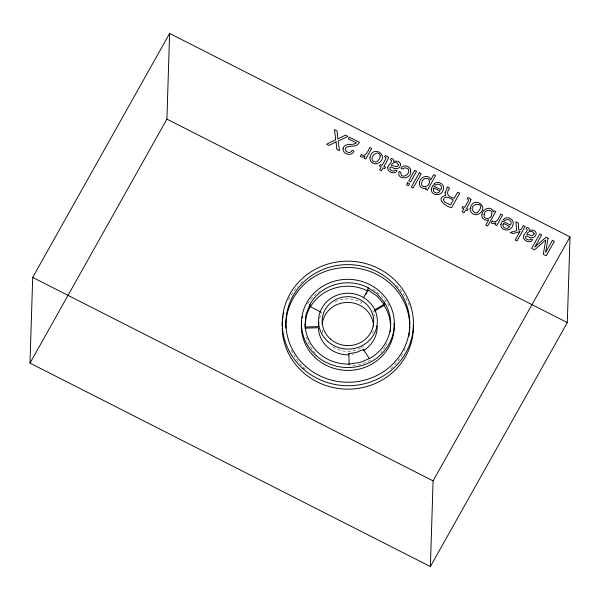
<?xml version="1.0" encoding="UTF-8"?>
<svg xmlns="http://www.w3.org/2000/svg" width="600" height="600" viewBox="0 0 600 600"><rect width="100%" height="100%" fill="white"/><g stroke="black" fill="none" stroke-linecap="round" stroke-linejoin="round"><path stroke-width="0.45" stroke-dasharray="3 2.25" d="M319.478 318.502L321.832 312.532M360.712 303.788L361.567 302.257A29.407 27.922 1.8 0 0 332.91 302.722M372.697 312.157L374.212 311.257M370.478 360.278L360.308 364.642L350.197 366.218M352.147 354.255L353.827 353.993M373.222 330.668A25.763 24.457 1.8 0 1 372.36 334.207M363.48 346.298A25.763 24.457 1.8 0 1 361.41 347.655M360.69 348.067A25.763 24.457 1.8 0 1 331.447 345.757M322.86 333.067A25.763 24.457 1.8 0 1 322.147 329.46M373.657 313.733A29.407 27.922 1.8 0 1 375.877 318.795M386.79 343.702A42.818 40.65 1.8 0 1 385.56 346.08M385.118 346.845A42.818 40.65 1.8 0 1 380.903 352.71M315.322 353.303A42.818 40.65 1.8 0 1 305.88 335.197M288.57 299.85A65.595 62.273 1.8 0 1 297.9 286.245M301.11 282.945A65.595 62.273 1.8 0 1 302.468 281.685M396.495 285.345A65.595 62.273 1.8 0 1 410.205 308.01M405.278 348.36A61.95 58.815 1.8 0 1 402.908 353.295M402.465 354.09A61.95 58.815 1.8 0 1 390.397 369.112M305.52 369.18A61.95 58.815 1.8 0 1 290.452 348.413M307.665 303.915A46.463 44.115 1.8 0 1 319.335 291.33M372.817 289.215A46.463 44.115 1.8 0 1 389.452 306.93"/><path stroke-width="0.9" d="M30 363.105L32.693 277.41L169.605 33.435L570 236.895L567.308 322.59L430.395 566.565L30 363.105L166.913 119.123L169.605 33.435M305.093 326.123L306.075 316.447L309.998 306.517L310.065 304.23A42.818 40.65 1.8 0 1 367.972 287.61L377.07 293.798L384.18 302.01L384.075 305.445A42.818 40.65 1.8 0 1 390.548 325.59M369.465 358.733L363.375 349.455L356.385 352.455L348.817 353.632L348.78 354.78A29.407 27.922 1.8 0 1 318.368 327.75L304.972 328.147M363.375 349.455L363.337 350.595A29.407 27.922 1.8 0 0 377.145 325.987M363.405 297.907L367.905 289.897L367.972 287.61M430.395 566.565L433.088 480.877L570 236.895M318.87 322.072L318.405 326.603L305.002 327.007M310.065 304.23L306.15 314.16L305.077 324.72A42.818 40.65 1.8 0 0 349.358 364.072L360.375 362.355L370.553 357.99A42.818 40.65 1.8 0 0 384.18 302.01M366.067 294.248L366.968 292.642M477.33 212.558C489.69 199.493 463.912 204.007 474.99 212.858A2.873 2.73 1.8 0 0 477.33 212.558M374.25 310.118L384.105 304.298L377.002 296.085L367.905 289.897M374.97 310.815L384.075 305.445M166.913 119.123L567.308 322.59M309.998 306.517L321.045 312.135M32.693 277.41L433.088 480.877M348.817 353.632L349.147 364.778M322.17 323.985A25.763 24.457 1.8 0 1 348.795 302.43A25.763 24.457 1.8 0 1 373.507 326.1M390.555 328.237A42.818 40.65 1.8 0 1 390.278 331.793M310.403 306.892A42.818 40.65 1.8 0 1 367.868 291.038M413.31 324.907A65.595 62.273 1.8 0 1 350.04 389.115A65.595 62.273 1.8 0 1 282.21 328.83M282.173 326.13A65.595 62.273 1.8 0 1 282.39 321.593M282.57 319.785A65.595 62.273 1.8 0 1 283.103 316.185M283.455 314.407A65.595 62.273 1.8 0 1 283.853 312.653M409.388 332.587A61.95 58.815 1.8 0 1 408.87 336.188M285.87 328.147A61.95 58.815 1.8 0 1 345.623 267.51A61.95 58.815 1.8 0 1 409.688 324.442M409.725 326.243A61.95 58.815 1.8 0 1 409.56 330.772M394.103 323.145A46.463 44.115 1.8 0 1 349.388 370.388A46.463 44.115 1.8 0 1 301.32 325.92M301.365 324.142A46.463 44.115 1.8 0 1 301.688 320.587M302.13 317.955A46.463 44.115 1.8 0 1 302.513 316.23M431.295 189.12C430.905 196.26 441.967 196.417 443.235 189.833C445.785 184.29 437.25 179.632 433.65 184.26L435.48 185.197C438.248 182.19 443.662 186.195 440.842 189.712L432.713 185.58L431.295 189.12M500.895 224.483C500.505 231.63 511.56 231.78 512.827 225.195C515.385 219.653 506.85 215.002 503.243 219.63L505.08 220.56C507.847 217.56 513.263 221.565 510.442 225.075L502.305 220.942L500.895 224.483M343.065 148.68C342.413 154.403 351.885 156.84 353.985 151.208L352.095 150.24C350.445 155.273 342.263 150.795 346.507 147.09C350.73 145.178 356.978 147.683 359.445 142.312L349.26 137.137L348.322 138.81L356.423 142.928C352.612 146.1 344.257 142.058 343.065 148.68M369.915 157.65C369.457 160.387 371.595 162.885 374.145 163.567A5.19 4.928 1.8 0 0 377.655 163.455C390.998 156.757 372.99 143.422 369.915 157.65M470.19 208.605C469.725 211.343 471.87 213.833 474.42 214.522A5.19 4.928 1.8 0 0 477.923 214.41C491.272 207.712 473.265 194.377 470.19 208.605M388.305 157.575L387.847 159.458L383.94 166.425L385.44 167.19L384.63 168.63L383.13 167.865L381.48 170.805L379.59 169.845L381.24 166.913L379.47 166.012L380.28 164.565L382.05 165.465L385.905 158.602L385.928 157.665L384.592 156.885L385.373 155.49L387.893 156.757L388.305 157.575M470.873 199.538L470.423 201.42L466.507 208.388L468.015 209.145L467.205 210.593L465.697 209.827L464.055 212.767L462.165 211.808L463.815 208.868L462.045 207.968L462.855 206.528L464.625 207.428L468.48 200.558L468.495 199.62L467.16 198.847L467.947 197.452L470.467 198.72L470.873 199.538M445.013 192.81L445.793 195.308C434.662 198.105 445.74 206.782 451.59 207.683L459.69 193.252L457.627 192.202L454.155 198.39C447.683 196.635 445.582 193.59 449.572 188.115L447.045 186.825L447.03 188.37L445.013 192.81M380.303 155.812L379.507 159.007L377.055 161.602A2.873 2.73 1.8 0 1 374.715 161.903C367.103 159.623 377.782 147.825 380.303 155.812M484.185 214.56C482.835 220.05 491.362 219.54 491.662 214.68C493.77 208.635 484.185 208.845 484.185 214.56M419.408 182.738C418.463 186.51 422.94 189.75 426.293 187.95L425.513 189.345L427.32 190.26L435.555 175.597L433.688 174.653L430.673 180.023C428.94 173.25 419.685 177 419.408 182.738M410.722 170.947C411.9 179.663 396.037 180.465 399.15 171.465L400.965 172.387C399.862 179.205 409.905 175.635 408.6 170.235A2.595 2.46 1.8 0 0 407.655 168.45L404.768 167.76L402.795 169.125L400.98 168.21L402.548 166.672A4.312 4.095 1.8 0 1 405.158 165.855C407.925 165.87 410.82 167.977 410.722 170.947M481.92 214.538C480.96 218.257 485.385 221.49 488.73 219.892L485.79 225.127L487.605 226.05L495.728 211.567L494.01 210.69L493.252 212.04C491.85 205.118 482.183 208.725 481.92 214.538M433.447 189.09C432.405 192.877 438.457 194.558 440.002 191.093L433.838 187.958L433.447 189.09M503.048 224.452C501.998 228.248 508.058 229.928 509.603 226.455L503.438 223.32L503.048 224.452M387.728 167.692C387.195 171.953 394.928 175.035 397.058 170.82L395.31 169.935C394.035 172.035 391.132 170.812 389.97 169.23L390.03 167.58L391.05 166.785C400.838 173.843 405.082 159.023 393.45 161.385L393.675 160.252L392.64 158.895L391.252 158.415L390.525 159.72C394.11 161.04 387.36 165.45 387.728 167.692M523.395 236.632C522.862 240.892 530.588 243.975 532.717 239.752L530.977 238.875C529.695 240.975 526.793 239.752 525.638 238.17L525.697 236.513L526.717 235.718C536.498 242.782 540.75 227.962 529.118 230.325L529.335 229.192L528.3 227.827L526.92 227.355L526.185 228.66C529.77 229.98 523.02 234.39 523.395 236.632M443.58 199.29C443.025 202.92 448.522 203.228 450.472 204.952L453.24 200.025C450.765 198.735 445.065 194.528 443.58 199.29M548.062 238.163L545.61 252.555L552.382 240.36L554.355 241.358L546.255 255.788L543.3 254.288L545.775 239.865L534.585 249.855L531.668 248.37L539.76 233.94L541.717 234.938L534.847 247.087L546.023 237.127L548.062 238.163M429.442 181.507C429.975 187.267 419.918 189.007 421.785 182.34C422.175 178.11 429.368 176.325 429.442 181.507M398.445 164.85C397.455 168.458 393.63 165.315 391.32 165.39C391.882 161.828 397.732 161.295 398.445 164.85M534.105 233.79C533.123 237.39 529.29 234.255 526.987 234.33C527.543 230.767 533.393 230.228 534.105 233.79M361.29 154.613L360.248 156.48L361.965 157.178L364.995 156.322L363.975 158.137L365.745 159.038L371.655 148.515L369.788 147.57C368.325 150.36 365.722 157.718 361.29 154.613M407.662 182.79L406.537 184.792L408.435 185.752L409.56 183.75L407.662 182.79M414.638 170.363L408.765 180.833L410.655 181.792L416.535 171.322L414.638 170.363M419.332 172.748L411.232 187.178L413.1 188.123L421.2 173.692L419.332 172.748M492.24 221.153L491.19 223.02L492.915 223.718L495.945 222.862L494.925 224.678L496.695 225.577L502.597 215.062L500.737 214.11C499.275 216.907 496.673 224.257 492.24 221.153M519.923 231.638L515.22 240.015L517.013 240.93L525.112 226.5L523.312 225.585L521.1 229.538L518.775 230.093L518.287 223.035L515.91 221.82L516.697 230.685L510.24 232.462L512.625 233.67L519.923 231.638M336.06 141.877L329.108 145.44L326.655 144.195L335.707 139.755L334.5 129.637L337.058 130.942L337.837 138.96L345.382 135.165L347.865 136.433L338.265 141.06L339.428 150.69L336.847 149.377L336.06 141.877M327.877 341.505A29.407 27.922 1.8 0 0 376.59 327.525A29.407 27.922 1.8 0 0 339.345 294.42A29.407 27.922 1.8 0 0 327.877 341.505M330.368 338.985A25.763 24.457 1.8 0 0 373.043 326.737A25.763 24.457 1.8 0 0 340.41 297.735A25.763 24.457 1.8 0 0 330.368 338.985M303.127 368.843A65.595 62.273 1.8 0 0 411.772 337.657A65.595 62.273 1.8 0 0 328.702 263.82A65.595 62.273 1.8 0 0 303.127 368.843M305.61 366.315A61.95 58.815 1.8 0 0 408.225 336.862A61.95 58.815 1.8 0 0 329.767 267.127A61.95 58.815 1.8 0 0 305.61 366.315M316.178 355.597A46.463 44.115 1.8 0 0 393.135 333.51A46.463 44.115 1.8 0 0 334.29 281.205A46.463 44.115 1.8 0 0 316.178 355.597"/></g></svg>
